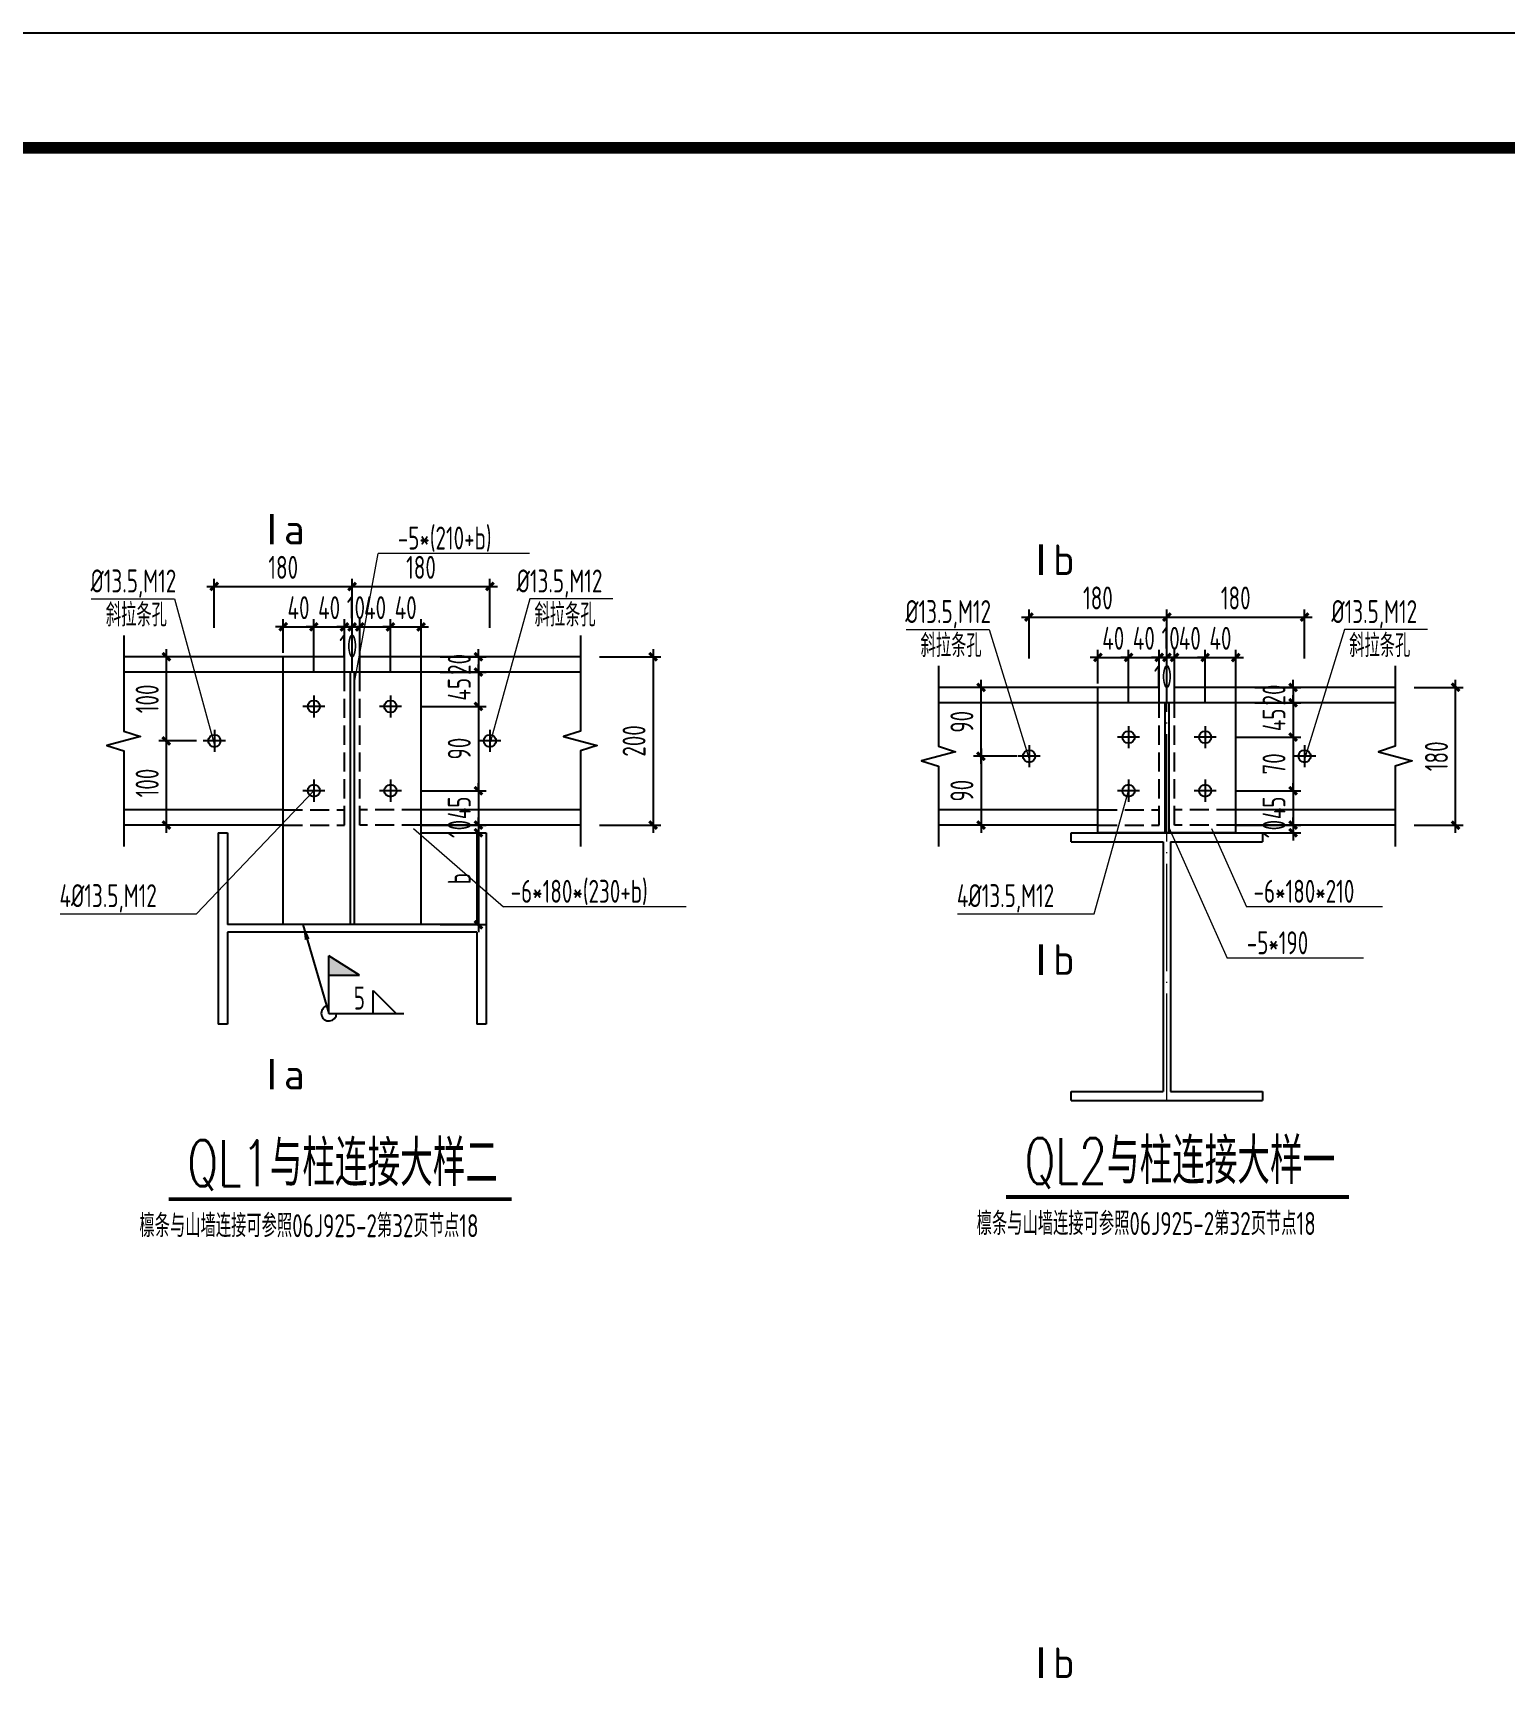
# Model space of a CAD drawing. Extents: x 19118 to 566552, y -1188739 to 92943.
# Drawn here: x 118329 to 137558, y -821847 to -800288 of the extents above; entities that cross this region are included whole.
import ezdxf

# ---------------------------------------------------------------- set-up
doc = ezdxf.new("R2010")
doc.units = 0
doc.header["$LTSCALE"] = 1000
doc.header["$MEASUREMENT"] = 0
doc.linetypes.add('DASH', pattern=[0.35, 0.25, -0.1])
doc.linetypes.add('DOTE', pattern=[2.42, 2, -0.2, 0.02, -0.2])
doc.layers.get('0').update_dxf_attribs({"linetype": 'CONTINUOUS'})
doc.layers.get('Defpoints').update_dxf_attribs({"linetype": 'CONTINUOUS'})
for name, color, linetype in [('AXIS', 3, 'CONTINUOUS'), ('BEAM', 4, 'CONTINUOUS'), ('COLU', 7, 'CONTINUOUS'), ('DIM', 3, 'CONTINUOUS'), ('NUM', 7, 'CONTINUOUS'), ('PUB_TITLE', 4, 'CONTINUOUS'), ('TEXT', 7, 'CONTINUOUS'), ('THICK', 6, 'CONTINUOUS'), ('THIN', 7, 'CONTINUOUS'), ('WELD', 7, 'CONTINUOUS')]:
    doc.layers.add(name, color=color, linetype=linetype)
doc.styles.get("Standard").update_dxf_attribs({"font": 'atssdeng.shx', "bigfont": 'atssdchn.shx'})
doc.styles.add('TSSD_Dimension', font='Tssdeng.shx', dxfattribs={"width": 0.7, "bigfont": 'hztxt.shx'})
doc.styles.add('TSSD_Label', font='tssdeng.shx', dxfattribs={"width": 0.6, "bigfont": 'hztxt.shx'})
doc.styles.add('TSSD_Rein', font='atssdeng.shx', dxfattribs={"width": 0.7, "bigfont": 'atssdchn.shx'})
doc.styles.add('正文', font='romans.shx', dxfattribs={"width": 0.71, "bigfont": 'hztxt.shx'})
doc.dimstyles.new('TSSD_10_100', dxfattribs={"dimtxt": 300, "dimasz": 100, "dimexe": 100, "dimexo": 250, "dimgap": 100, "dimtad": 1, "dimdec": 0, "dimlfac": 0.1, "dimzin": 0, "dimdsep": 46, "dimtxsty": 'TSSD_Dimension', "dimblk": 'ARCHTICK', "dimcen": 0, "dimdle": 100, "dimclrt": 7, "dimadec": 0, "dimazin": 0, "dimtfac": 1, "dimtdec": 0, "dimtix": 1, "dimtmove": 2, "dimatfit": 3, "dimldrblk": 'ARCHTICK', "dimfxl": 1, "dimtolj": 1, "dimtzin": 0, "dimarcsym": 0})
doc.dimstyles.new('TSSD_LEADER_STYLE_200.0', dxfattribs={"dimtxt": 0.18, "dimasz": 200, "dimexe": 0.18, "dimexo": 0.0625, "dimgap": 0.09, "dimtad": 0, "dimtih": 1, "dimtoh": 1, "dimdec": 4, "dimzin": 0, "dimdsep": 46, "dimtxsty": 'Standard', "dimcen": 0.09, "dimadec": 0, "dimazin": 0, "dimtfac": 1, "dimtdec": 4, "dimtofl": 0, "dimtmove": 0, "dimatfit": 3, "dimfxl": 1, "dimtolj": 1, "dimtzin": 0, "dimarcsym": 0})

# ---------------------------------------------------------------- blocks, each defined once
blk = doc.blocks.new('A$C5D1D5D61')
at = {"layer": 'COLU', "linetype": 'ByBlock'}
for p, q in [((-57.7, 22.6), (192.3, 22.6)), ((-57.7, 10.6), (-57.7, 22.6)), ((192.3, 22.6), (192.3, 10.6)), ((-57.7, 10.6), (62.3, 10.6)), ((62.3, 10.6), (62.3, -315.4)), ((72.3, 10.6), (72.3, -315.4)), ((72.3, 10.6), (192.3, 10.6)), ((-57.7, -315.4), (62.3, -315.4)), ((-57.7, -327.4), (-57.7, -315.4)), ((72.3, -315.4), (192.3, -315.4)), ((192.3, -315.4), (192.3, -327.4)), ((-57.7, -327.4), (192.3, -327.4))]:
    blk.add_line(p, q, dxfattribs=at)
blk = doc.blocks.new('_ArchTick')
at = {"color": 0, "linetype": 'ByBlock', "const_width": 0.4}
blk.add_lwpolyline([(-0.5, -0.5), (0.5, 0.5)], dxfattribs=at)
blk = doc.blocks.new('*D688')
at = {"layer": 'Defpoints', "color": 0}
for p in [(133141, -807920), (131341, -808711), (133141, -808711)]:
    blk.add_point(p, dxfattribs=at)
at = {"layer": 'DIM', "color": 0, "lineweight": -2}
for p, q in [((131241, -807920), (133241, -807920)), ((131341, -808461), (131341, -807820)), ((133141, -808461), (133141, -807820))]:
    blk.add_line(p, q, dxfattribs=at)
at = {"layer": 'DIM', "color": 0, "lineweight": -2, "xscale": 100, "yscale": 100, "zscale": 100, "rotation": 180}
blk.add_blockref('_ArchTick', (131341, -807920), dxfattribs=at)
at = {"layer": 'DIM', "color": 0, "lineweight": -2, "xscale": 100, "yscale": 100, "zscale": 100}
blk.add_blockref('_ArchTick', (133141, -807920), dxfattribs=at)
at = {"layer": 'DIM', "color": 7, "insert": (132241, -807670), "char_height": 300, "attachment_point": 5, "style": 'TSSD_Dimension'}
blk.add_mtext('\\A1;180', dxfattribs=at)
blk = doc.blocks.new('*D689')
at = {"layer": 'Defpoints', "color": 0}
for p in [(134941, -807920), (133141, -808711), (134941, -808711)]:
    blk.add_point(p, dxfattribs=at)
at = {"layer": 'DIM', "color": 0, "lineweight": -2}
for p, q in [((133041, -807920), (135041, -807920)), ((133141, -808461), (133141, -807820)), ((134941, -808461), (134941, -807820))]:
    blk.add_line(p, q, dxfattribs=at)
at = {"layer": 'DIM', "color": 0, "lineweight": -2, "xscale": 100, "yscale": 100, "zscale": 100, "rotation": 180}
blk.add_blockref('_ArchTick', (133141, -807920), dxfattribs=at)
at = {"layer": 'DIM', "color": 0, "lineweight": -2, "xscale": 100, "yscale": 100, "zscale": 100}
blk.add_blockref('_ArchTick', (134941, -807920), dxfattribs=at)
at = {"layer": 'DIM', "color": 7, "insert": (134041, -807670), "char_height": 300, "attachment_point": 5, "style": 'TSSD_Dimension'}
blk.add_mtext('\\A1;180', dxfattribs=at)
blk = doc.blocks.new('*D690')
at = {"layer": 'Defpoints', "color": 0}
for p in [(132641, -808447), (132241, -809038), (132641, -809272)]:
    blk.add_point(p, dxfattribs=at)
at = {"layer": 'DIM', "color": 0, "lineweight": -2}
for p, q in [((132241, -808447), (132141, -808447)), ((132241, -808788), (132241, -808347)), ((132241, -808447), (132641, -808447)), ((132641, -809022), (132641, -808347)), ((132641, -808447), (132741, -808447))]:
    blk.add_line(p, q, dxfattribs=at)
at = {"layer": 'DIM', "color": 0, "lineweight": -2, "xscale": 100, "yscale": 100, "zscale": 100}
blk.add_blockref('_ArchTick', (132241, -808447), dxfattribs=at)
at = {"layer": 'DIM', "color": 0, "lineweight": -2, "xscale": 100, "yscale": 100, "zscale": 100, "rotation": 180}
blk.add_blockref('_ArchTick', (132641, -808447), dxfattribs=at)
at = {"layer": 'DIM', "color": 7, "insert": (132441, -808197), "char_height": 300, "attachment_point": 5, "style": 'TSSD_Dimension'}
blk.add_mtext('\\A1;40', dxfattribs=at)
blk = doc.blocks.new('*D691')
at = {"layer": 'Defpoints', "color": 0}
for p in [(133041, -808447), (132641, -809272), (133041, -809272)]:
    blk.add_point(p, dxfattribs=at)
at = {"layer": 'DIM', "color": 0, "lineweight": -2}
for p, q in [((132641, -808447), (132541, -808447)), ((132641, -809022), (132641, -808347)), ((132641, -808447), (133041, -808447)), ((133041, -809022), (133041, -808347)), ((133041, -808447), (133141, -808447))]:
    blk.add_line(p, q, dxfattribs=at)
at = {"layer": 'DIM', "color": 0, "lineweight": -2, "xscale": 100, "yscale": 100, "zscale": 100}
blk.add_blockref('_ArchTick', (132641, -808447), dxfattribs=at)
at = {"layer": 'DIM', "color": 0, "lineweight": -2, "xscale": 100, "yscale": 100, "zscale": 100, "rotation": 180}
blk.add_blockref('_ArchTick', (133041, -808447), dxfattribs=at)
at = {"layer": 'DIM', "color": 7, "insert": (132841, -808197), "char_height": 300, "attachment_point": 5, "style": 'TSSD_Dimension'}
blk.add_mtext('\\A1;40', dxfattribs=at)
blk = doc.blocks.new('*D692')
at = {"layer": 'Defpoints', "color": 0}
for p in [(133141, -808447), (133041, -809272), (133141, -809272)]:
    blk.add_point(p, dxfattribs=at)
at = {"layer": 'DIM', "color": 0, "lineweight": -2}
for p, q in [((133041, -808447), (132941, -808447)), ((133041, -809022), (133041, -808347)), ((133041, -808447), (133141, -808447)), ((133141, -809022), (133141, -808347)), ((133141, -808447), (133241, -808447))]:
    blk.add_line(p, q, dxfattribs=at)
at = {"layer": 'DIM', "color": 0, "lineweight": -2, "xscale": 100, "yscale": 100, "zscale": 100}
blk.add_blockref('_ArchTick', (133041, -808447), dxfattribs=at)
at = {"layer": 'DIM', "color": 0, "lineweight": -2, "xscale": 100, "yscale": 100, "zscale": 100, "rotation": 180}
blk.add_blockref('_ArchTick', (133141, -808447), dxfattribs=at)
at = {"layer": 'DIM', "color": 7, "insert": (133091, -808697), "char_height": 300, "attachment_point": 5, "style": 'TSSD_Dimension'}
blk.add_mtext('\\A1;10', dxfattribs=at)
blk = doc.blocks.new('*D693')
at = {"layer": 'Defpoints', "color": 0}
for p in [(133241, -808447), (133141, -809272), (133241, -809272)]:
    blk.add_point(p, dxfattribs=at)
at = {"layer": 'DIM', "color": 0, "lineweight": -2}
for p, q in [((133141, -808447), (133041, -808447)), ((133141, -809022), (133141, -808347)), ((133141, -808447), (133241, -808447)), ((133241, -809022), (133241, -808347)), ((133241, -808447), (133341, -808447))]:
    blk.add_line(p, q, dxfattribs=at)
at = {"layer": 'DIM', "color": 0, "lineweight": -2, "xscale": 100, "yscale": 100, "zscale": 100}
blk.add_blockref('_ArchTick', (133141, -808447), dxfattribs=at)
at = {"layer": 'DIM', "color": 0, "lineweight": -2, "xscale": 100, "yscale": 100, "zscale": 100, "rotation": 180}
blk.add_blockref('_ArchTick', (133241, -808447), dxfattribs=at)
at = {"layer": 'DIM', "color": 7, "insert": (133191, -808197), "char_height": 300, "attachment_point": 5, "style": 'TSSD_Dimension'}
blk.add_mtext('\\A1;10', dxfattribs=at)
blk = doc.blocks.new('*D694')
at = {"layer": 'Defpoints', "color": 0}
for p in [(133641, -808447), (133241, -809272), (133641, -809272)]:
    blk.add_point(p, dxfattribs=at)
at = {"layer": 'DIM', "color": 0, "lineweight": -2}
for p, q in [((133241, -808447), (133141, -808447)), ((133241, -809022), (133241, -808347)), ((133241, -808447), (133641, -808447)), ((133641, -809022), (133641, -808347)), ((133641, -808447), (133741, -808447))]:
    blk.add_line(p, q, dxfattribs=at)
at = {"layer": 'DIM', "color": 0, "lineweight": -2, "xscale": 100, "yscale": 100, "zscale": 100}
blk.add_blockref('_ArchTick', (133241, -808447), dxfattribs=at)
at = {"layer": 'DIM', "color": 0, "lineweight": -2, "xscale": 100, "yscale": 100, "zscale": 100, "rotation": 180}
blk.add_blockref('_ArchTick', (133641, -808447), dxfattribs=at)
at = {"layer": 'DIM', "color": 7, "insert": (133441, -808197), "char_height": 300, "attachment_point": 5, "style": 'TSSD_Dimension'}
blk.add_mtext('\\A1;40', dxfattribs=at)
blk = doc.blocks.new('*D695')
at = {"layer": 'Defpoints', "color": 0}
for p in [(134041, -808447), (133641, -809272), (134041, -809272)]:
    blk.add_point(p, dxfattribs=at)
at = {"layer": 'DIM', "color": 0, "lineweight": -2}
for p, q in [((133641, -808447), (133541, -808447)), ((133641, -809022), (133641, -808347)), ((133641, -808447), (134041, -808447)), ((134041, -809022), (134041, -808347)), ((134041, -808447), (134141, -808447))]:
    blk.add_line(p, q, dxfattribs=at)
at = {"layer": 'DIM', "color": 0, "lineweight": -2, "xscale": 100, "yscale": 100, "zscale": 100}
blk.add_blockref('_ArchTick', (133641, -808447), dxfattribs=at)
at = {"layer": 'DIM', "color": 0, "lineweight": -2, "xscale": 100, "yscale": 100, "zscale": 100, "rotation": 180}
blk.add_blockref('_ArchTick', (134041, -808447), dxfattribs=at)
at = {"layer": 'DIM', "color": 7, "insert": (133841, -808197), "char_height": 300, "attachment_point": 5, "style": 'TSSD_Dimension'}
blk.add_mtext('\\A1;40', dxfattribs=at)
blk = doc.blocks.new('*D696')
at = {"layer": 'Defpoints', "color": 0}
for p in [(134041, -808838), (134041, -809038), (134791, -809038)]:
    blk.add_point(p, dxfattribs=at)
at = {"layer": 'DIM', "color": 0, "lineweight": -2}
for p, q in [((134291, -808838), (134891, -808838)), ((134791, -808838), (134791, -808738)), ((134791, -808838), (134791, -809038)), ((134291, -809038), (134891, -809038)), ((134791, -809038), (134791, -809138))]:
    blk.add_line(p, q, dxfattribs=at)
at = {"layer": 'DIM', "color": 0, "lineweight": -2, "xscale": 100, "yscale": 100, "zscale": 100}
for p, rotation in [((134791, -808838), 270), ((134791, -809038), 90)]:
    blk.add_blockref('_ArchTick', p, dxfattribs=dict(at, rotation=rotation))
at = {"layer": 'DIM', "color": 7, "insert": (134541, -808938), "char_height": 300, "attachment_point": 5, "rotation": 90, "style": 'TSSD_Dimension'}
blk.add_mtext('\\A1;20', dxfattribs=at)
blk = doc.blocks.new('*D697')
at = {"layer": 'Defpoints', "color": 0}
for p in [(134041, -809038), (133785, -809488), (134791, -809488)]:
    blk.add_point(p, dxfattribs=at)
at = {"layer": 'DIM', "color": 0, "lineweight": -2}
for p, q in [((134291, -809038), (134891, -809038)), ((134791, -809038), (134791, -808938)), ((134791, -809038), (134791, -809488)), ((134035, -809488), (134891, -809488)), ((134791, -809488), (134791, -809588))]:
    blk.add_line(p, q, dxfattribs=at)
at = {"layer": 'DIM', "color": 0, "lineweight": -2, "xscale": 100, "yscale": 100, "zscale": 100}
for p, rotation in [((134791, -809038), 270), ((134791, -809488), 90)]:
    blk.add_blockref('_ArchTick', p, dxfattribs=dict(at, rotation=rotation))
at = {"layer": 'DIM', "color": 7, "insert": (134541, -809263), "char_height": 300, "attachment_point": 5, "rotation": 90, "style": 'TSSD_Dimension'}
blk.add_mtext('\\A1;45', dxfattribs=at)
blk = doc.blocks.new('*D698')
at = {"layer": 'Defpoints', "color": 0}
for p in [(133785, -810188), (133785, -810638), (134791, -810638)]:
    blk.add_point(p, dxfattribs=at)
at = {"layer": 'DIM', "color": 0, "lineweight": -2}
for p, q in [((134791, -810188), (134791, -810088)), ((134035, -810188), (134891, -810188)), ((134791, -810188), (134791, -810638)), ((134035, -810638), (134891, -810638)), ((134791, -810638), (134791, -810738))]:
    blk.add_line(p, q, dxfattribs=at)
at = {"layer": 'DIM', "color": 0, "lineweight": -2, "xscale": 100, "yscale": 100, "zscale": 100}
for p, rotation in [((134791, -810188), 270), ((134791, -810638), 90)]:
    blk.add_blockref('_ArchTick', p, dxfattribs=dict(at, rotation=rotation))
at = {"layer": 'DIM', "color": 7, "insert": (134541, -810413), "char_height": 300, "attachment_point": 5, "rotation": 90, "style": 'TSSD_Dimension'}
blk.add_mtext('\\A1;45', dxfattribs=at)
blk = doc.blocks.new('*D699')
at = {"layer": 'Defpoints', "color": 0}
for p in [(133785, -810638), (133785, -810738), (134791, -810738)]:
    blk.add_point(p, dxfattribs=at)
at = {"layer": 'DIM', "color": 0, "lineweight": -2}
for p, q in [((134791, -810638), (134791, -810538)), ((134035, -810638), (134891, -810638)), ((134035, -810738), (134891, -810738)), ((134791, -810638), (134791, -810738)), ((134791, -810738), (134791, -810838))]:
    blk.add_line(p, q, dxfattribs=at)
at = {"layer": 'DIM', "color": 0, "lineweight": -2, "xscale": 100, "yscale": 100, "zscale": 100}
for p, rotation in [((134791, -810638), 270), ((134791, -810738), 90)]:
    blk.add_blockref('_ArchTick', p, dxfattribs=dict(at, rotation=rotation))
at = {"layer": 'DIM', "color": 7, "insert": (134541, -810688), "char_height": 300, "attachment_point": 5, "rotation": 90, "style": 'TSSD_Dimension'}
blk.add_mtext('\\A1;10', dxfattribs=at)
blk = doc.blocks.new('A$C3073000E')
at = {"layer": 'THIN', "color": 1}
for p, q in [((116, 1), (-172, 1)), ((-28, 145), (-28, -143))]:
    blk.add_line(p, q, dxfattribs=at)
blk.add_circle((-28, 1), 80, dxfattribs=at)
blk = doc.blocks.new('*D751')
at = {"layer": 'Defpoints', "color": 0}
for p in [(122498, -807520), (120698, -808311), (122498, -808311)]:
    blk.add_point(p, dxfattribs=at)
at = {"layer": 'DIM', "color": 0, "lineweight": -2}
for p, q in [((120598, -807520), (122598, -807520)), ((120698, -808061), (120698, -807420)), ((122498, -808061), (122498, -807420))]:
    blk.add_line(p, q, dxfattribs=at)
at = {"layer": 'DIM', "color": 0, "lineweight": -2, "xscale": 100, "yscale": 100, "zscale": 100, "rotation": 180}
blk.add_blockref('_ArchTick', (120698, -807520), dxfattribs=at)
at = {"layer": 'DIM', "color": 0, "lineweight": -2, "xscale": 100, "yscale": 100, "zscale": 100}
blk.add_blockref('_ArchTick', (122498, -807520), dxfattribs=at)
at = {"layer": 'DIM', "color": 7, "insert": (121598, -807270), "char_height": 300, "attachment_point": 5, "style": 'TSSD_Dimension'}
blk.add_mtext('\\A1;180', dxfattribs=at)
blk = doc.blocks.new('*D752')
at = {"layer": 'Defpoints', "color": 0}
for p in [(124298, -807520), (122498, -808311), (124298, -808311)]:
    blk.add_point(p, dxfattribs=at)
at = {"layer": 'DIM', "color": 0, "lineweight": -2}
for p, q in [((122398, -807520), (124398, -807520)), ((122498, -808061), (122498, -807420)), ((124298, -808061), (124298, -807420))]:
    blk.add_line(p, q, dxfattribs=at)
at = {"layer": 'DIM', "color": 0, "lineweight": -2, "xscale": 100, "yscale": 100, "zscale": 100, "rotation": 180}
blk.add_blockref('_ArchTick', (122498, -807520), dxfattribs=at)
at = {"layer": 'DIM', "color": 0, "lineweight": -2, "xscale": 100, "yscale": 100, "zscale": 100}
blk.add_blockref('_ArchTick', (124298, -807520), dxfattribs=at)
at = {"layer": 'DIM', "color": 7, "insert": (123398, -807270), "char_height": 300, "attachment_point": 5, "style": 'TSSD_Dimension'}
blk.add_mtext('\\A1;180', dxfattribs=at)
blk = doc.blocks.new('*D753')
at = {"layer": 'Defpoints', "color": 0}
for p in [(121998, -808047), (121598, -808638), (121998, -808872)]:
    blk.add_point(p, dxfattribs=at)
at = {"layer": 'DIM', "color": 0, "lineweight": -2}
for p, q in [((121598, -808388), (121598, -807947)), ((121998, -808622), (121998, -807947)), ((121598, -808047), (121498, -808047)), ((121598, -808047), (121998, -808047)), ((121998, -808047), (122098, -808047))]:
    blk.add_line(p, q, dxfattribs=at)
at = {"layer": 'DIM', "color": 0, "lineweight": -2, "xscale": 100, "yscale": 100, "zscale": 100}
blk.add_blockref('_ArchTick', (121598, -808047), dxfattribs=at)
at = {"layer": 'DIM', "color": 0, "lineweight": -2, "xscale": 100, "yscale": 100, "zscale": 100, "rotation": 180}
blk.add_blockref('_ArchTick', (121998, -808047), dxfattribs=at)
at = {"layer": 'DIM', "color": 7, "insert": (121798, -807797), "char_height": 300, "attachment_point": 5, "style": 'TSSD_Dimension'}
blk.add_mtext('\\A1;40', dxfattribs=at)
blk = doc.blocks.new('*D754')
at = {"layer": 'Defpoints', "color": 0}
for p in [(122398, -808047), (121998, -808872), (122398, -808872)]:
    blk.add_point(p, dxfattribs=at)
at = {"layer": 'DIM', "color": 0, "lineweight": -2}
for p, q in [((121998, -808622), (121998, -807947)), ((122398, -808622), (122398, -807947)), ((121998, -808047), (121898, -808047)), ((121998, -808047), (122398, -808047)), ((122398, -808047), (122498, -808047))]:
    blk.add_line(p, q, dxfattribs=at)
at = {"layer": 'DIM', "color": 0, "lineweight": -2, "xscale": 100, "yscale": 100, "zscale": 100}
blk.add_blockref('_ArchTick', (121998, -808047), dxfattribs=at)
at = {"layer": 'DIM', "color": 0, "lineweight": -2, "xscale": 100, "yscale": 100, "zscale": 100, "rotation": 180}
blk.add_blockref('_ArchTick', (122398, -808047), dxfattribs=at)
at = {"layer": 'DIM', "color": 7, "insert": (122198, -807797), "char_height": 300, "attachment_point": 5, "style": 'TSSD_Dimension'}
blk.add_mtext('\\A1;40', dxfattribs=at)
blk = doc.blocks.new('*D755')
at = {"layer": 'Defpoints', "color": 0}
for p in [(122498, -808047), (122398, -808872), (122498, -808872)]:
    blk.add_point(p, dxfattribs=at)
at = {"layer": 'DIM', "color": 0, "lineweight": -2}
for p, q in [((122398, -808622), (122398, -807947)), ((122498, -808622), (122498, -807947)), ((122398, -808047), (122298, -808047)), ((122398, -808047), (122498, -808047)), ((122498, -808047), (122598, -808047))]:
    blk.add_line(p, q, dxfattribs=at)
at = {"layer": 'DIM', "color": 0, "lineweight": -2, "xscale": 100, "yscale": 100, "zscale": 100}
blk.add_blockref('_ArchTick', (122398, -808047), dxfattribs=at)
at = {"layer": 'DIM', "color": 0, "lineweight": -2, "xscale": 100, "yscale": 100, "zscale": 100, "rotation": 180}
blk.add_blockref('_ArchTick', (122498, -808047), dxfattribs=at)
at = {"layer": 'DIM', "color": 7, "insert": (122448, -808297), "char_height": 300, "attachment_point": 5, "style": 'TSSD_Dimension'}
blk.add_mtext('\\A1;10', dxfattribs=at)
blk = doc.blocks.new('*D756')
at = {"layer": 'Defpoints', "color": 0}
for p in [(122598, -808047), (122498, -808872), (122598, -808872)]:
    blk.add_point(p, dxfattribs=at)
at = {"layer": 'DIM', "color": 0, "lineweight": -2}
for p, q in [((122498, -808622), (122498, -807947)), ((122598, -808622), (122598, -807947)), ((122498, -808047), (122398, -808047)), ((122498, -808047), (122598, -808047)), ((122598, -808047), (122698, -808047))]:
    blk.add_line(p, q, dxfattribs=at)
at = {"layer": 'DIM', "color": 0, "lineweight": -2, "xscale": 100, "yscale": 100, "zscale": 100}
blk.add_blockref('_ArchTick', (122498, -808047), dxfattribs=at)
at = {"layer": 'DIM', "color": 0, "lineweight": -2, "xscale": 100, "yscale": 100, "zscale": 100, "rotation": 180}
blk.add_blockref('_ArchTick', (122598, -808047), dxfattribs=at)
at = {"layer": 'DIM', "color": 7, "insert": (122548, -807797), "char_height": 300, "attachment_point": 5, "style": 'TSSD_Dimension'}
blk.add_mtext('\\A1;10', dxfattribs=at)
blk = doc.blocks.new('*D757')
at = {"layer": 'Defpoints', "color": 0}
for p in [(122998, -808047), (122598, -808872), (122998, -808872)]:
    blk.add_point(p, dxfattribs=at)
at = {"layer": 'DIM', "color": 0, "lineweight": -2}
for p, q in [((122598, -808622), (122598, -807947)), ((122998, -808622), (122998, -807947)), ((122598, -808047), (122498, -808047)), ((122598, -808047), (122998, -808047)), ((122998, -808047), (123098, -808047))]:
    blk.add_line(p, q, dxfattribs=at)
at = {"layer": 'DIM', "color": 0, "lineweight": -2, "xscale": 100, "yscale": 100, "zscale": 100}
blk.add_blockref('_ArchTick', (122598, -808047), dxfattribs=at)
at = {"layer": 'DIM', "color": 0, "lineweight": -2, "xscale": 100, "yscale": 100, "zscale": 100, "rotation": 180}
blk.add_blockref('_ArchTick', (122998, -808047), dxfattribs=at)
at = {"layer": 'DIM', "color": 7, "insert": (122798, -807797), "char_height": 300, "attachment_point": 5, "style": 'TSSD_Dimension'}
blk.add_mtext('\\A1;40', dxfattribs=at)
blk = doc.blocks.new('*D758')
at = {"layer": 'Defpoints', "color": 0}
for p in [(123398, -808047), (122998, -808872), (123398, -808872)]:
    blk.add_point(p, dxfattribs=at)
at = {"layer": 'DIM', "color": 0, "lineweight": -2}
for p, q in [((122998, -808622), (122998, -807947)), ((123398, -808622), (123398, -807947)), ((122998, -808047), (122898, -808047)), ((122998, -808047), (123398, -808047)), ((123398, -808047), (123498, -808047))]:
    blk.add_line(p, q, dxfattribs=at)
at = {"layer": 'DIM', "color": 0, "lineweight": -2, "xscale": 100, "yscale": 100, "zscale": 100}
blk.add_blockref('_ArchTick', (122998, -808047), dxfattribs=at)
at = {"layer": 'DIM', "color": 0, "lineweight": -2, "xscale": 100, "yscale": 100, "zscale": 100, "rotation": 180}
blk.add_blockref('_ArchTick', (123398, -808047), dxfattribs=at)
at = {"layer": 'DIM', "color": 7, "insert": (123198, -807797), "char_height": 300, "attachment_point": 5, "style": 'TSSD_Dimension'}
blk.add_mtext('\\A1;40', dxfattribs=at)
blk = doc.blocks.new('*D759')
at = {"layer": 'Defpoints', "color": 0}
for p in [(123398, -808438), (123398, -808638), (124148, -808638)]:
    blk.add_point(p, dxfattribs=at)
at = {"layer": 'DIM', "color": 0, "lineweight": -2}
for p, q in [((123648, -808438), (124248, -808438)), ((124148, -808438), (124148, -808338)), ((124148, -808438), (124148, -808638)), ((123648, -808638), (124248, -808638)), ((124148, -808638), (124148, -808738))]:
    blk.add_line(p, q, dxfattribs=at)
at = {"layer": 'DIM', "color": 0, "lineweight": -2, "xscale": 100, "yscale": 100, "zscale": 100}
for p, rotation in [((124148, -808438), 270), ((124148, -808638), 90)]:
    blk.add_blockref('_ArchTick', p, dxfattribs=dict(at, rotation=rotation))
at = {"layer": 'DIM', "color": 7, "insert": (123898, -808538), "char_height": 300, "attachment_point": 5, "rotation": 90, "style": 'TSSD_Dimension'}
blk.add_mtext('\\A1;20', dxfattribs=at)
blk = doc.blocks.new('*D760')
at = {"layer": 'Defpoints', "color": 0}
for p in [(123398, -808638), (123142, -809088), (124148, -809088)]:
    blk.add_point(p, dxfattribs=at)
at = {"layer": 'DIM', "color": 0, "lineweight": -2}
for p, q in [((123648, -808638), (124248, -808638)), ((124148, -808638), (124148, -808538)), ((124148, -808638), (124148, -809088)), ((123392, -809088), (124248, -809088)), ((124148, -809088), (124148, -809188))]:
    blk.add_line(p, q, dxfattribs=at)
at = {"layer": 'DIM', "color": 0, "lineweight": -2, "xscale": 100, "yscale": 100, "zscale": 100}
for p, rotation in [((124148, -808638), 270), ((124148, -809088), 90)]:
    blk.add_blockref('_ArchTick', p, dxfattribs=dict(at, rotation=rotation))
at = {"layer": 'DIM', "color": 7, "insert": (123898, -808863), "char_height": 300, "attachment_point": 5, "rotation": 90, "style": 'TSSD_Dimension'}
blk.add_mtext('\\A1;45', dxfattribs=at)
blk = doc.blocks.new('*D761')
at = {"layer": 'Defpoints', "color": 0}
for p in [(123142, -809088), (123142, -810188), (124148, -810188)]:
    blk.add_point(p, dxfattribs=at)
at = {"layer": 'DIM', "color": 0, "lineweight": -2}
for p, q in [((123392, -809088), (124248, -809088)), ((124148, -808988), (124148, -810288)), ((123392, -810188), (124248, -810188))]:
    blk.add_line(p, q, dxfattribs=at)
at = {"layer": 'DIM', "color": 0, "lineweight": -2, "xscale": 100, "yscale": 100, "zscale": 100}
for p, rotation in [((124148, -809088), 90), ((124148, -810188), 270)]:
    blk.add_blockref('_ArchTick', p, dxfattribs=dict(at, rotation=rotation))
at = {"layer": 'DIM', "color": 7, "insert": (123898, -809638), "char_height": 300, "attachment_point": 5, "rotation": 90, "style": 'TSSD_Dimension'}
blk.add_mtext('\\A1;90', dxfattribs=at)
blk = doc.blocks.new('*D762')
at = {"layer": 'Defpoints', "color": 0}
for p in [(123142, -810188), (123142, -810638), (124148, -810638)]:
    blk.add_point(p, dxfattribs=at)
at = {"layer": 'DIM', "color": 0, "lineweight": -2}
for p, q in [((124148, -810188), (124148, -810088)), ((123392, -810188), (124248, -810188)), ((124148, -810188), (124148, -810638)), ((123392, -810638), (124248, -810638)), ((124148, -810638), (124148, -810738))]:
    blk.add_line(p, q, dxfattribs=at)
at = {"layer": 'DIM', "color": 0, "lineweight": -2, "xscale": 100, "yscale": 100, "zscale": 100}
for p, rotation in [((124148, -810188), 270), ((124148, -810638), 90)]:
    blk.add_blockref('_ArchTick', p, dxfattribs=dict(at, rotation=rotation))
at = {"layer": 'DIM', "color": 7, "insert": (123898, -810413), "char_height": 300, "attachment_point": 5, "rotation": 90, "style": 'TSSD_Dimension'}
blk.add_mtext('\\A1;45', dxfattribs=at)
blk = doc.blocks.new('*D763')
at = {"layer": 'Defpoints', "color": 0}
for p in [(123142, -810638), (123142, -810738), (124148, -810738)]:
    blk.add_point(p, dxfattribs=at)
at = {"layer": 'DIM', "color": 0, "lineweight": -2}
for p, q in [((124148, -810638), (124148, -810538)), ((123392, -810638), (124248, -810638)), ((123392, -810738), (124248, -810738)), ((124148, -810638), (124148, -810738)), ((124148, -810738), (124148, -810838))]:
    blk.add_line(p, q, dxfattribs=at)
at = {"layer": 'DIM', "color": 0, "lineweight": -2, "xscale": 100, "yscale": 100, "zscale": 100}
for p, rotation in [((124148, -810638), 270), ((124148, -810738), 90)]:
    blk.add_blockref('_ArchTick', p, dxfattribs=dict(at, rotation=rotation))
at = {"layer": 'DIM', "color": 7, "insert": (123898, -810688), "char_height": 300, "attachment_point": 5, "rotation": 90, "style": 'TSSD_Dimension'}
blk.add_mtext('\\A1;10', dxfattribs=at)
blk = doc.blocks.new('*D764')
at = {"layer": 'Defpoints', "color": 0}
for p in [(120715, -808438), (120071, -809538), (120715, -809538)]:
    blk.add_point(p, dxfattribs=at)
at = {"layer": 'DIM', "color": 0, "lineweight": -2}
for p, q in [((120465, -808438), (119971, -808438)), ((120071, -808338), (120071, -809638)), ((120465, -809538), (119971, -809538))]:
    blk.add_line(p, q, dxfattribs=at)
at = {"layer": 'DIM', "color": 0, "lineweight": -2, "xscale": 100, "yscale": 100, "zscale": 100}
for p, rotation in [((120071, -808438), 90), ((120071, -809538), 270)]:
    blk.add_blockref('_ArchTick', p, dxfattribs=dict(at, rotation=rotation))
at = {"layer": 'DIM', "color": 7, "insert": (119821, -808988), "char_height": 300, "attachment_point": 5, "rotation": 90, "style": 'TSSD_Dimension'}
blk.add_mtext('\\A1;100', dxfattribs=at)
blk = doc.blocks.new('*D765')
at = {"layer": 'Defpoints', "color": 0}
for p in [(120715, -809538), (120071, -810638), (120715, -810638)]:
    blk.add_point(p, dxfattribs=at)
at = {"layer": 'DIM', "color": 0, "lineweight": -2}
for p, q in [((120071, -809438), (120071, -810738)), ((120465, -809538), (119971, -809538)), ((120465, -810638), (119971, -810638))]:
    blk.add_line(p, q, dxfattribs=at)
at = {"layer": 'DIM', "color": 0, "lineweight": -2, "xscale": 100, "yscale": 100, "zscale": 100}
for p, rotation in [((120071, -809538), 90), ((120071, -810638), 270)]:
    blk.add_blockref('_ArchTick', p, dxfattribs=dict(at, rotation=rotation))
at = {"layer": 'DIM', "color": 7, "insert": (119821, -810088), "char_height": 300, "attachment_point": 5, "rotation": 90, "style": 'TSSD_Dimension'}
blk.add_mtext('\\A1;100', dxfattribs=at)
blk = doc.blocks.new('*D766')
at = {"layer": 'Defpoints', "color": 0}
for p in [(125481, -808438), (125481, -810638), (126431, -810638)]:
    blk.add_point(p, dxfattribs=at)
at = {"layer": 'DIM', "color": 0, "lineweight": -2}
for p, q in [((125731, -808438), (126531, -808438)), ((126431, -808338), (126431, -810738)), ((125731, -810638), (126531, -810638))]:
    blk.add_line(p, q, dxfattribs=at)
at = {"layer": 'DIM', "color": 0, "lineweight": -2, "xscale": 100, "yscale": 100, "zscale": 100}
for p, rotation in [((126431, -808438), 90), ((126431, -810638), 270)]:
    blk.add_blockref('_ArchTick', p, dxfattribs=dict(at, rotation=rotation))
at = {"layer": 'DIM', "color": 7, "insert": (126181, -809538), "char_height": 300, "attachment_point": 5, "rotation": 90, "style": 'TSSD_Dimension'}
blk.add_mtext('\\A1;200', dxfattribs=at)
blk = doc.blocks.new('_WELD001')
at = {"linetype": 'ByBlock'}
h = blk.add_hatch(color=0, dxfattribs=at)
h.paths.add_polyline_path([(0.8, 1), (0, 1.5), (0, 1)])
edge = h.paths.add_edge_path()
edge.add_line((0, 0), (0, 1.5))
at = {"color": 0, "linetype": 'ByBlock'}
for p, q in [((0, 0), (0, 1.5)), ((0.8, 1), (0, 1.5)), ((0, 1), (0.8, 1))]:
    blk.add_line(p, q, dxfattribs=at)
blk = doc.blocks.new('_WELD004')
at = {"color": 0, "linetype": 'ByBlock'}
for p, q in [((0, 1), (1, 0)), ((0, 0), (0, 1))]:
    blk.add_line(p, q, dxfattribs=at)
blk = doc.blocks.new('*D767')
at = {"layer": 'Defpoints', "color": 0}
for p in [(123398, -810738), (123398, -811938), (124148, -811938)]:
    blk.add_point(p, dxfattribs=at)
at = {"layer": 'DIM', "color": 0, "lineweight": -2}
for p, q in [((123648, -810738), (124248, -810738)), ((124148, -810638), (124148, -812038)), ((123648, -811938), (124248, -811938))]:
    blk.add_line(p, q, dxfattribs=at)
at = {"layer": 'DIM', "color": 0, "lineweight": -2, "xscale": 100, "yscale": 100, "zscale": 100}
for p, rotation in [((124148, -810738), 90), ((124148, -811938), 270)]:
    blk.add_blockref('_ArchTick', p, dxfattribs=dict(at, rotation=rotation))
at = {"layer": 'DIM', "color": 7, "insert": (123898, -811338), "char_height": 300, "attachment_point": 5, "rotation": 90, "style": 'TSSD_Dimension'}
blk.add_mtext('\\A1;b', dxfattribs=at)
blk = doc.blocks.new('*D833')
at = {"layer": 'Defpoints', "color": 0}
for p in [(130714, -808838), (131505, -808838), (131437, -809738)]:
    blk.add_point(p, dxfattribs=at)
at = {"layer": 'DIM', "color": 0, "lineweight": -2}
for p, q in [((131255, -808838), (130614, -808838)), ((130714, -809838), (130714, -808738)), ((131187, -809738), (130614, -809738))]:
    blk.add_line(p, q, dxfattribs=at)
at = {"layer": 'DIM', "color": 0, "lineweight": -2, "xscale": 100, "yscale": 100, "zscale": 100}
for p, rotation in [((130714, -808838), 90), ((130714, -809738), 270)]:
    blk.add_blockref('_ArchTick', p, dxfattribs=dict(at, rotation=rotation))
at = {"layer": 'DIM', "color": 7, "insert": (130464, -809288), "char_height": 300, "attachment_point": 5, "rotation": 90, "style": 'TSSD_Dimension'}
blk.add_mtext('\\A1;90', dxfattribs=at)
blk = doc.blocks.new('*D834')
at = {"layer": 'Defpoints', "color": 0}
for p in [(131437, -809738), (130714, -810638), (131505, -810638)]:
    blk.add_point(p, dxfattribs=at)
at = {"layer": 'DIM', "color": 0, "lineweight": -2}
for p, q in [((131187, -809738), (130614, -809738)), ((130714, -809638), (130714, -810738)), ((131255, -810638), (130614, -810638))]:
    blk.add_line(p, q, dxfattribs=at)
at = {"layer": 'DIM', "color": 0, "lineweight": -2, "xscale": 100, "yscale": 100, "zscale": 100}
for p, rotation in [((130714, -809738), 90), ((130714, -810638), 270)]:
    blk.add_blockref('_ArchTick', p, dxfattribs=dict(at, rotation=rotation))
at = {"layer": 'DIM', "color": 7, "insert": (130464, -810188), "char_height": 300, "attachment_point": 5, "rotation": 90, "style": 'TSSD_Dimension'}
blk.add_mtext('\\A1;90', dxfattribs=at)
blk = doc.blocks.new('*D835')
at = {"layer": 'Defpoints', "color": 0}
for p in [(134068, -809488), (134041, -810188), (134791, -810188)]:
    blk.add_point(p, dxfattribs=at)
at = {"layer": 'DIM', "color": 0, "lineweight": -2}
for p, q in [((134318, -809488), (134891, -809488)), ((134791, -809388), (134791, -810288)), ((134291, -810188), (134891, -810188))]:
    blk.add_line(p, q, dxfattribs=at)
at = {"layer": 'DIM', "color": 0, "lineweight": -2, "xscale": 100, "yscale": 100, "zscale": 100}
for p, rotation in [((134791, -809488), 90), ((134791, -810188), 270)]:
    blk.add_blockref('_ArchTick', p, dxfattribs=dict(at, rotation=rotation))
at = {"layer": 'DIM', "color": 7, "insert": (134541, -809838), "char_height": 300, "attachment_point": 5, "rotation": 90, "style": 'TSSD_Dimension'}
blk.add_mtext('\\A1;70', dxfattribs=at)
blk = doc.blocks.new('*D836')
at = {"layer": 'Defpoints', "color": 0}
for p in [(136122, -808838), (136913, -808838), (136124, -810638)]:
    blk.add_point(p, dxfattribs=at)
at = {"layer": 'DIM', "color": 0, "lineweight": -2}
for p, q in [((136372, -808838), (137013, -808838)), ((136913, -810738), (136913, -808738)), ((136374, -810638), (137013, -810638))]:
    blk.add_line(p, q, dxfattribs=at)
at = {"layer": 'DIM', "color": 0, "lineweight": -2, "xscale": 100, "yscale": 100, "zscale": 100}
for p, rotation in [((136913, -808838), 90), ((136913, -810638), 270)]:
    blk.add_blockref('_ArchTick', p, dxfattribs=dict(at, rotation=rotation))
at = {"layer": 'DIM', "color": 7, "insert": (136663, -809738), "char_height": 300, "attachment_point": 5, "rotation": 90, "style": 'TSSD_Dimension'}
blk.add_mtext('\\A1;180', dxfattribs=at)

msp = doc.modelspace()

# ---------------------------------------------------------------- linework, layer by layer
at = {"layer": 'AXIS', "linetype": 'DOTE', "lineweight": 5, "ltscale": 0.7}
msp.add_line((133141.01, -814238.12), (133141.01, -808325.83), dxfattribs=at)
at = {"layer": 'BEAM', "linetype": 'ByBlock'}
for p, q in [((122398.13, -808438.31), (119515.17, -808438.31)), ((121598.09, -811938.01), (121598.09, -808438.31)), ((125481.11, -808438.31), (122598.14, -808438.31)), ((123398.18, -811938.01), (123398.18, -808438.31)), ((122398.13, -808638.32), (119515.17, -808638.32)), ((123398.18, -808638.32), (121598.09, -808638.32)), ((122473.14, -808638.32), (122473.14, -811938.01)), ((122523.14, -808638.32), (122523.14, -811938.01)), ((125481.11, -808638.32), (122598.14, -808638.32)), ((133041.01, -808838.33), (130158.04, -808838.33)), ((132240.97, -810737.95), (132240.97, -808838.33)), ((136123.98, -808838.33), (133241.02, -808838.33)), ((134041.06, -810737.95), (134041.06, -808838.33)), ((133041.01, -809038.34), (130158.04, -809038.34)), ((134041.06, -809038.34), (132240.97, -809038.34)), ((133116.01, -809038.34), (133116.01, -810737.95)), ((133166.02, -809038.34), (133166.02, -810737.95)), ((136123.98, -809038.34), (133241.02, -809038.34)), ((121598.09, -810437.93), (119515.17, -810437.93)), ((125481.11, -810437.93), (123398.18, -810437.93)), ((132240.97, -810437.93), (130158.04, -810437.93)), ((136123.98, -810437.93), (134041.06, -810437.93)), ((121598.09, -810637.94), (119515.17, -810637.94)), ((125481.11, -810637.94), (123398.18, -810637.94)), ((132240.97, -810637.94), (130158.04, -810637.94)), ((134041.06, -810737.95), (132240.97, -810737.95)), ((136123.98, -810637.94), (134041.06, -810637.94)), ((122523.14, -811938.01), (122473.14, -811938.01))]:
    msp.add_line(p, q, dxfattribs=at)
at = {"layer": 'BEAM', "linetype": 'DASH'}
for p, q in [((122398.13, -810637.94), (122398.13, -808438.31)), ((122598.14, -810637.94), (122598.14, -808438.31)), ((133041.01, -810637.94), (133041.01, -808838.33)), ((133241.02, -810637.94), (133241.02, -808838.33)), ((121598.09, -810437.93), (122398.13, -810437.93)), ((123398.18, -810437.93), (122598.14, -810437.93)), ((132240.97, -810437.93), (133041.01, -810437.93)), ((134041.06, -810437.93), (133241.02, -810437.93)), ((121598.09, -810637.94), (122398.13, -810637.94)), ((123398.18, -810637.94), (122598.14, -810637.94)), ((132240.97, -810637.94), (133041.01, -810637.94)), ((134041.06, -810637.94), (133241.02, -810637.94))]:
    msp.add_line(p, q, dxfattribs=at)
at = {"layer": 'NUM', "const_width": 50, "elevation": -288.01}
for points in [[(120101.49, -815524.84), (124581.47, -815524.84)], [(131038.95, -815496.21), (135518.93, -815496.21)]]:
    msp.add_lwpolyline(points, dxfattribs=at)
at = {"layer": 'PUB_TITLE'}
msp.add_lwpolyline([(77811.65, -889388.06), (235461.65, -889388.06), (235461.65, -800288.06), (77811.65, -800288.06)], close=True, dxfattribs=at)
at = {"layer": 'PUB_TITLE', "const_width": 150}
msp.add_lwpolyline([(81561.65, -887888.06), (233961.65, -887888.06), (233961.65, -801788.06), (81561.65, -801788.06)], close=True, dxfattribs=at)
at = {"layer": 'TEXT', "lineweight": 9}
for p, q in [((122523.14, -808798.09), (122838.39, -807088.73)), ((124813.34, -807088.73), (122838.39, -807088.73)), ((119091.1, -807681.18), (120178.63, -807681.18)), ((120178.63, -807681.18), (120697.88, -809575.72)), ((124817.64, -807681.18), (124298.39, -809575.72)), ((125905.17, -807681.18), (124817.64, -807681.18)), ((129733.98, -808081.2), (130821.51, -808081.2)), ((130821.51, -808081.2), (131340.76, -809775.73)), ((135460.52, -808081.2), (134941.27, -809775.73)), ((136548.05, -808081.2), (135460.52, -808081.2)), ((120466.96, -811797.17, -288.01), (121998.11, -810187.92)), ((132189.8, -811797.17, -288.01), (132640.99, -810187.92)), ((123302.07, -810681.3, -288.01), (124476.41, -811704.53, -288.01)), ((133166.02, -810667.33), (133929.23, -812377.14, -288.01)), ((133722.31, -810681.3, -288.01), (134181.23, -811704.53, -288.01)), ((118684.23, -811797.17, -288.01), (120466.96, -811797.17, -288.01)), ((126861.78, -811704.53, -288.01), (124476.41, -811704.53, -288.01)), ((130407.07, -811797.17, -288.01), (132189.8, -811797.17, -288.01)), ((135960.35, -811704.53, -288.01), (134181.23, -811704.53, -288.01)), ((135708.35, -812377.14, -288.01), (133929.23, -812377.14, -288.01))]:
    msp.add_line(p, q, dxfattribs=at)
at = {"layer": 'THICK', "const_width": 50}
for points in [[(121449.37, -806970.71), (121449.37, -806570.69)], [(131496.18, -807370.73), (131496.18, -806970.71)], [(131496.18, -812194.53), (131496.18, -812594.55)], [(121449.37, -814092.14), (121449.37, -813692.12)], [(131496.18, -821782.99), (131496.18, -821382.97)]]:
    msp.add_lwpolyline(points, dxfattribs=at)
at = {"layer": 'THIN'}
for points in [[(119515.17, -808158.3), (119515.17, -809408.12), (119735.18, -809478.12), (119295.15, -809598.13), (119515.17, -809668.13), (119515.17, -810917.96)], [(125481.11, -808158.3), (125481.11, -809408.12), (125261.1, -809478.12), (125701.12, -809598.13), (125481.11, -809668.13), (125481.11, -810917.96)], [(130158.04, -808558.32), (130158.04, -809608.13), (130378.05, -809678.13), (129938.03, -809798.14), (130158.04, -809868.14), (130158.04, -810917.96)], [(136123.98, -808558.32), (136123.98, -809608.13), (135903.97, -809678.13), (136344, -809798.14), (136123.98, -809868.14), (136123.98, -810917.96)]]:
    msp.add_lwpolyline(points, dxfattribs=at)
at = {"layer": 'WELD'}
msp.add_line((122194.69, -813097.15), (123174.99, -813097.15), dxfattribs=at)
msp.add_arc((122194.69, -813097.15), 100, 106.299059, 0, dxfattribs=at)

# ---------------------------------------------------------------- block references
at = {"layer": 'BEAM', "linetype": 'ByBlock', "xscale": 1.000050000031479, "yscale": 1.000049999915063, "zscale": 1.00005}
for p in [(122026.42, -809089.21), (123026.47, -809089.21), (120726.35, -809538.99), (124326.53, -809538.99), (132669.29, -809489.23), (133669.34, -809489.23), (131369.23, -809739), (134969.41, -809739), (122026.42, -810188.79), (123026.47, -810188.79), (132669.29, -810188.79), (133669.34, -810188.79)]:
    msp.add_blockref('A$C3073000E', p, dxfattribs=at)
at = {"layer": 'COLU', "linetype": 'ByBlock', "xscale": 10.00050000008196, "yscale": 10.00050000008196, "zscale": 10.0005, "rotation": 270}
msp.add_blockref('A$C5D1D5D61', (124022.42, -811314.88), dxfattribs=at)
at = {"layer": 'COLU', "linetype": 'ByBlock', "xscale": 10.00049999996554, "yscale": 10.00050000008196, "zscale": 10.0005}
msp.add_blockref('A$C5D1D5D61', (132467.88, -810963.75), dxfattribs=at)
at = {"layer": 'WELD'}
for name, p, xscale, yscale, zscale in [('_WELD001', (122194.69, -813097.15), 500.0250000000233, 500.0250000000233, 500.025), ('_WELD004', (122774.97, -813097.15), 300.015000000014, 300.015000000014, 300.015)]:
    msp.add_blockref(name, p, dxfattribs=dict(at, xscale=xscale, yscale=yscale, zscale=zscale))

# ---------------------------------------------------------------- texts
at = {"layer": 'TEXT', "lineweight": 9}
for s, height, style, width, p in [('-5*(210+b)', 300.015, 'TSSD_Rein', 0.7, (123093.99, -807036.79)), ('%%c13.5,M12', 300.015, 'TSSD_Rein', 0.7, (119080.82, -807597.78)), ('%%c13.5,M12', 300.015, 'TSSD_Rein', 0.7, (124647.31, -807597.78)), ('斜拉条孔', 300.015, 'TSSD_Rein', 0.7, (119280.47, -808042.25)), ('斜拉条孔', 300.015, 'TSSD_Rein', 0.7, (124880.72, -808042.25)), ('%%c13.5,M12', 300.015, 'TSSD_Rein', 0.7, (129723.7, -807997.8)), ('%%c13.5,M12', 300.015, 'TSSD_Rein', 0.7, (135290.19, -807997.8)), ('斜拉条孔', 300.015, 'TSSD_Rein', 0.7, (129923.34, -808442.27)), ('斜拉条孔', 300.015, 'TSSD_Rein', 0.7, (135523.6, -808442.27)), ('4%%c13.5,M12', 300.015, 'TSSD_Rein', 0.7, (118675.61, -811709.73, -288.01)), ('-6*180*(230+b)', 300.015, 'TSSD_Rein', 0.7, (124569.04, -811652.59, -288.01)), ('4%%c13.5,M12', 300.015, 'TSSD_Rein', 0.7, (130398.44, -811709.73, -288.01)), ('-6*180*210', 300.015, 'TSSD_Rein', 0.7, (134273.86, -811652.59, -288.01)), ('-5*190', 300.015, 'TSSD_Rein', 0.7, (134184.83, -812325.2, -288.01)), ('QL1与柱连接大样二', 600.038, '正文', 0.71, (120343.79, -815355.16, -288.01)), ('QL2与柱连接大样一', 600.038, '正文', 0.71, (131281.26, -815326.53, -288.01))]:
    msp.add_text(s, height=height, dxfattribs=dict(at, style=style, width=width)).set_placement(p)
at = {"layer": 'TEXT', "style": 'TSSD_Label', "width": 0.7}
msp.add_text('5', height=300.01, dxfattribs=at).set_placement((122519.96, -813047.15))
at = {"layer": 'TEXT', "lineweight": 5, "style": 'TSSD_Rein', "width": 0.7}
for p in [(119719.86, -816021.88, -288.01), (130657.32, -815993.25, -288.01)]:
    msp.add_text('檩条与山墙连接可参照06J925-2第32页节点18', height=300.015, dxfattribs=at).set_placement(p)
at = {"layer": 'THICK', "style": 'TSSD_Label'}
for s, p in [('a', (121607.71, -806970.71)), ('b', (131654.52, -807370.73)), ('b', (131654.52, -812594.55)), ('a', (121607.71, -814092.14)), ('b', (131654.52, -821782.99))]:
    msp.add_text(s, height=400.02, dxfattribs=at).set_placement(p)

# ---------------------------------------------------------------- dimensions: what is measured, and where the dimension line sits
at = {"layer": 'DIM'}
for base, p1, p2, picture, middle in [((122498.14, -807520.31), (120698.05, -808311.41), (122498.14, -808311.41), '*D751', (121598.09, -807270.31)), ((124298.23, -807520.31), (122498.14, -808311.41), (124298.23, -808311.41), '*D752', (123398.18, -807270.31)), ((133141.01, -807920.33), (131340.92, -808711.43), (133141.01, -808711.43), '*D688', (132240.97, -807670.33)), ((134941.1, -807920.33), (133141.01, -808711.43), (134941.1, -808711.43), '*D689', (134041.06, -807670.33)), ((121998.11, -808046.93), (121598.09, -808638.32), (121998.11, -808872.33), '*D753', (121798.1, -807796.93)), ((122398.13, -808046.93), (121998.11, -808872.33), (122398.13, -808872.33), '*D754', (122198.12, -807796.93)), ((122598.14, -808046.93), (122498.14, -808872.33), (122598.14, -808872.33), '*D756', (122548.14, -807796.93)), ((122998.16, -808046.93), (122598.14, -808872.33), (122998.16, -808872.33), '*D757', (122798.15, -807796.93)), ((123398.18, -808046.93), (122998.16, -808872.33), (123398.18, -808872.33), '*D758', (123198.17, -807796.93)), ((132640.99, -808446.95), (132240.97, -809038.34), (132640.99, -809272.35), '*D690', (132440.98, -808196.95)), ((133041.01, -808446.95), (132640.99, -809272.35), (133041.01, -809272.35), '*D691', (132841, -808196.95)), ((133241.02, -808446.95), (133141.01, -809272.35), (133241.02, -809272.35), '*D693', (133191.02, -808196.95)), ((133641.04, -808446.95), (133241.02, -809272.35), (133641.04, -809272.35), '*D694', (133441.03, -808196.95)), ((134041.06, -808446.95), (133641.04, -809272.35), (134041.06, -809272.35), '*D695', (133841.05, -808196.95))]:
    dim = msp.add_linear_dim(base=base, p1=p1, p2=p2, dimstyle='TSSD_10_100', dxfattribs=at)
    dim.commit()
    dim.dimension.update_dxf_attribs({"geometry": picture, "text_midpoint": middle})
for base, p1, p2, picture, middle in [((122498.14, -808046.93), (122398.13, -808872.33), (122498.14, -808872.33), '*D755', (122448.13, -808296.95)), ((133141.01, -808446.95), (133041.01, -809272.35), (133141.01, -809272.35), '*D692', (133091.01, -808696.97))]:
    dim = msp.add_linear_dim(base=base, p1=p1, p2=p2, dimstyle='TSSD_10_100', dxfattribs=at)
    dim.commit()
    dim.dimension.update_dxf_attribs({"geometry": picture, "text_midpoint": middle, "dimtype": 160})
for base, p1, p2, text, picture, middle in [((120070.74, -809538.13), (120715.25, -808438.31), (120715.25, -809538.13), '100', '*D764', (119820.74, -808988.22)), ((126430.9, -810637.94), (125481.11, -808438.31), (125481.11, -810637.94), '200', '*D766', (126180.9, -809538.13)), ((124148.1, -810187.92), (123142.17, -809088.34), (123142.17, -810187.92), '90', '*D761', (123898.1, -809638.13)), ((120070.74, -810637.94), (120715.25, -809538.13), (120715.25, -810637.94), '100', '*D765', (119820.74, -810088.03)), ((124148.1, -811938.01), (123398.18, -810737.95), (123398.18, -811938.01), 'b', '*D767', (123898.1, -811337.98))]:
    dim = msp.add_linear_dim(base=base, p1=p1, p2=p2, angle=90, text=text, dimstyle='TSSD_10_100', dxfattribs=at)
    dim.commit()
    dim.dimension.update_dxf_attribs({"geometry": picture, "text_midpoint": middle})
for base, p1, p2, angle, picture, middle in [((124148.1, -808638.32), (123398.18, -808438.31), (123398.18, -808638.32), 90, '*D759', (123898.1, -808538.31)), ((124148.1, -809088.34), (123398.18, -808638.32), (123142.17, -809088.34), 90, '*D760', (123898.1, -808863.33)), ((130713.62, -808838.33), (131436.68, -809738.14), (131504.72, -808838.33), 90, '*D833', (130463.62, -809288.23)), ((134790.98, -809038.34), (134041.06, -808838.33), (134041.06, -809038.34), 90, '*D696', (134540.98, -808938.33)), ((136912.97, -808838.33), (136123.98, -810637.94), (136121.86, -808838.33), 90, '*D836', (136662.97, -809738.14)), ((134790.98, -809488.36), (134041.06, -809038.34), (133785.05, -809488.36), 90, '*D697', (134540.98, -809263.35)), ((134790.98, -810187.92), (134067.92, -809488.36), (134041.06, -810187.92), 270, '*D835', (134540.98, -809838.14)), ((130713.62, -810637.94), (131436.68, -809738.14), (131504.72, -810637.94), 270, '*D834', (130463.62, -810188.04)), ((124148.1, -810637.94), (123142.17, -810187.92), (123142.17, -810637.94), 90, '*D762', (123898.1, -810412.93)), ((134790.98, -810637.94), (133785.05, -810187.92), (133785.05, -810637.94), 90, '*D698', (134540.98, -810412.93)), ((124148.1, -810737.95), (123142.17, -810637.94), (123142.17, -810737.95), 90, '*D763', (123898.1, -810687.94)), ((134790.98, -810737.95), (133785.05, -810637.94), (133785.05, -810737.95), 90, '*D699', (134540.98, -810687.94))]:
    dim = msp.add_linear_dim(base=base, p1=p1, p2=p2, angle=angle, dimstyle='TSSD_10_100', dxfattribs=at)
    dim.commit()
    dim.dimension.update_dxf_attribs({"geometry": picture, "text_midpoint": middle})

# ---------------------------------------------------------------- leaders
at = {"layer": 'WELD'}
msp.add_leader([(121855.76, -811938.01), (122194.69, -813097.15)], dimstyle='TSSD_LEADER_STYLE_200.0', dxfattribs=at)

doc.saveas('drawing.dxf')
